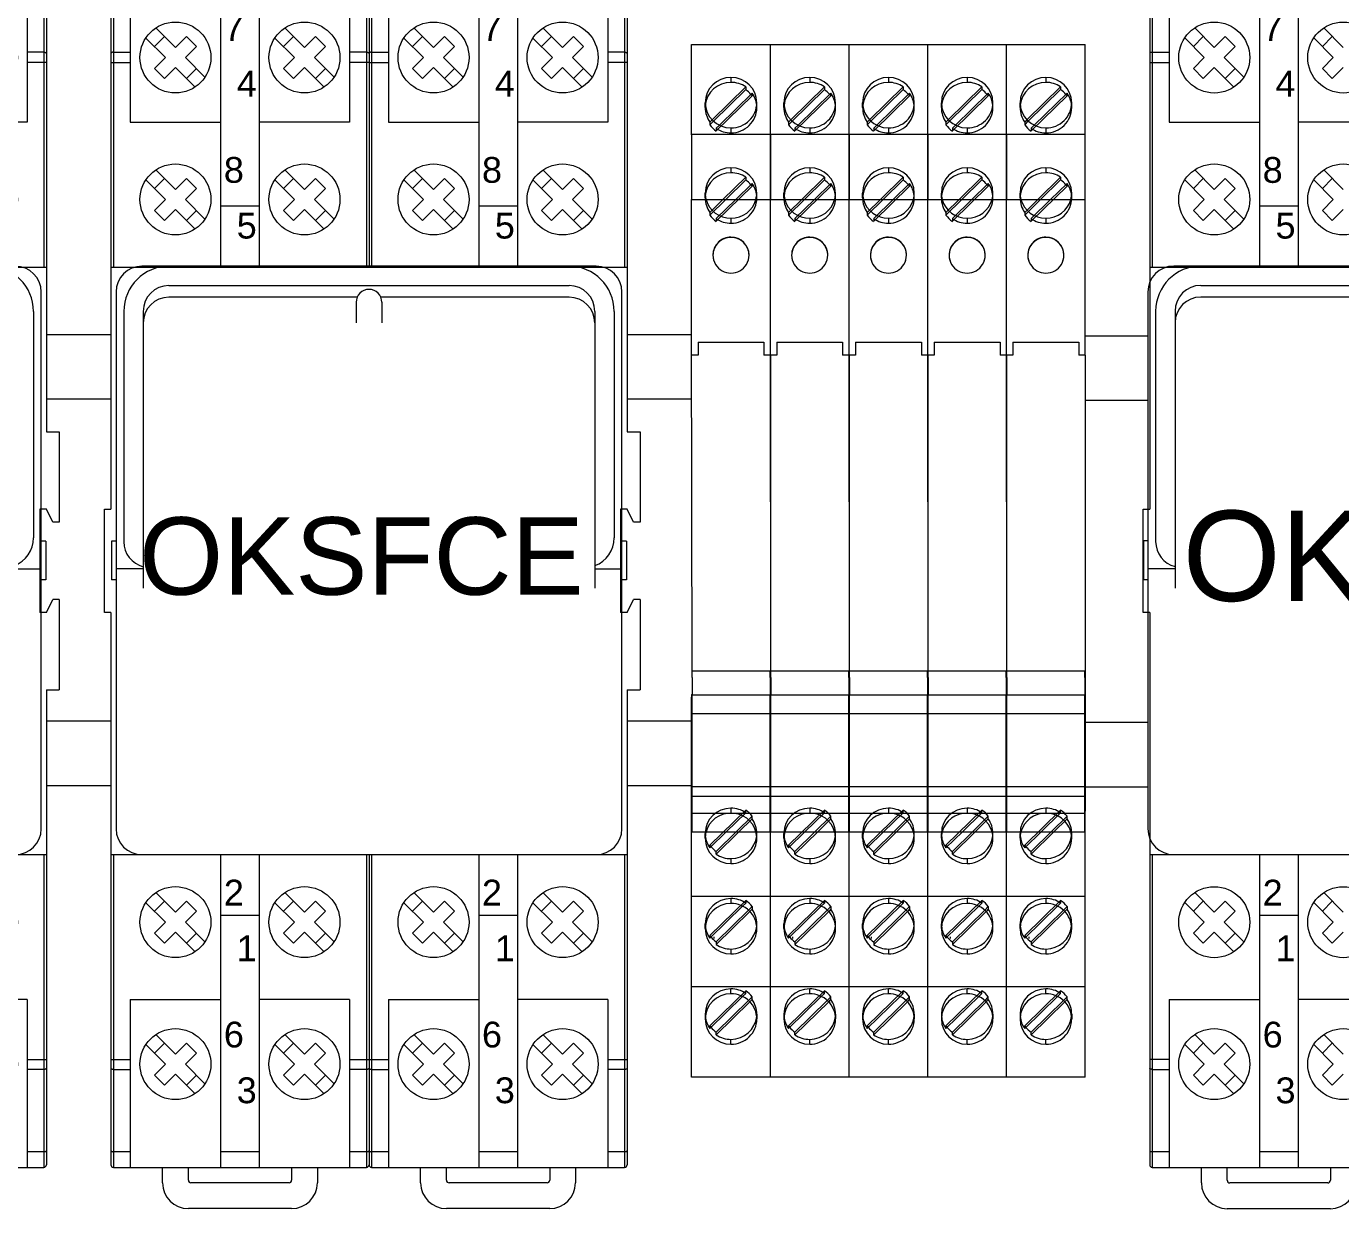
# Model space of a CAD drawing. Header units: millimetres. Extents: x 4134 to 7422, y 1400 to 3585.
# Drawn here: x 6220 to 6321.8, y 2738.6 to 2830.2 of the extents above; entities that cross this region are included whole.
import ezdxf

# ---------------------------------------------------------------- set-up
doc = ezdxf.new("R2010")
doc.units = ezdxf.units.MM
doc.layers.add('000-PI-Oprema', color=30, linetype='Continuous', lineweight=5)
doc.layers.add('000-PI-ORMAR', color=2, linetype='Continuous')
doc.layers.add('002-PI-Kabelska kanalica', color=150, linetype='Continuous')
doc.styles.get("Standard").update_dxf_attribs({"font": 'arial.ttf'})

# ---------------------------------------------------------------- blocks, each defined once
blk = doc.blocks.new('PLC-RSC-24DC - 2966171')
at = {"layer": '000-PI-ORMAR', "color": 0, "linetype": 'ByBlock', "lineweight": 0}
for p, q in [((0, 80), (6.1, 80)), ((0, 73.54), (0, 80)), ((0, 80), (0, 80)), ((0, 80), (0, 80)), ((0, 80), (0, 80)), ((0, 80), (6.1, 80)), ((0, 73.54), (0, 80)), ((0, 80), (0, 80)), ((0, 80), (0, 80)), ((0, 80), (0, 80)), ((6.1, 80), (6.1, 80)), ((6.1, 80), (6.1, 80)), ((6.1, 80), (6.1, 80)), ((6.1, 73.54), (6.1, 80)), ((6.1, 80), (6.1, 80)), ((6.1, 80), (6.1, 80)), ((6.1, 80), (6.1, 80)), ((6.1, 73.54), (6.1, 80)), ((6.1, 79.16), (6.1, 79.6)), ((6.1, 79.16), (6.1, 79.6)), ((0, 78.5), (0, 78.5)), ((0, 78.5), (0, 78.5)), ((3.05, 77.46), (3.05, 77.08)), ((4.19, 76.73), (1.58, 74.17)), ((1.69, 74.07), (4.19, 76.52)), ((4.19, 76.73), (4.19, 76.52)), ((6.1, 76.44), (6.1, 77.31)), ((6.1, 76.44), (6.1, 77.31)), ((1.05, 75.12), (1.05, 75.5)), ((4.69, 76.03), (1.91, 73.31)), ((2.15, 73.75), (4.69, 76.24)), ((4.69, 76.24), (4.69, 76.03)), ((5.05, 75.12), (5.05, 75.5)), ((0, 73), (0, 73.54)), ((0, 73), (0, 73.54)), ((1.58, 74.17), (1.41, 74)), ((1.41, 73.79), (1.69, 74.07)), ((1.41, 74), (1.41, 73.79)), ((1.91, 73.52), (2.15, 73.75)), ((1.91, 73.52), (1.91, 73.31)), ((3.05, 73.54), (3.05, 73.16)), ((6.1, 73), (6.1, 73.54)), ((6.1, 73), (6.1, 73.54)), ((0, 73.05), (6.1, 73.05)), ((0, 73), (0, 73)), ((0, 73), (0, 68)), ((0, 73), (0, 73)), ((0, 73), (0, 68)), ((6.1, 73), (6.1, 73)), ((6.1, 68), (6.1, 73)), ((6.1, 73), (6.1, 73)), ((6.1, 68), (6.1, 73)), ((3.05, 70.46), (3.05, 70.08)), ((6.1, 69.44), (6.1, 70.31)), ((6.1, 69.44), (6.1, 70.31)), ((4.19, 69.73), (2.43, 68)), ((2.64, 68), (4.19, 69.52)), ((4.19, 69.73), (4.19, 69.52)), ((1.05, 68.12), (1.05, 68.5)), ((4.69, 69.03), (1.91, 66.31)), ((3.42, 68), (4.69, 69.24)), ((4.69, 69.24), (4.69, 69.03)), ((5.05, 68.12), (5.05, 68.5)), ((0, 68), (6.1, 68)), ((0, 57.65), (0, 68)), ((0, 68), (0, 68)), ((0, 57.65), (0, 68)), ((0, 68), (0, 68)), ((1.41, 66.79), (2.64, 68)), ((2.43, 68), (1.41, 67)), ((1.91, 66.52), (3.42, 68)), ((6.1, 68), (6.1, 68)), ((6.1, 57.65), (6.1, 68)), ((6.1, 68), (6.1, 68)), ((6.1, 57.65), (6.1, 68)), ((1.41, 67), (1.41, 66.79)), ((1.91, 66.52), (1.91, 66.31)), ((3.05, 66.54), (3.05, 66.16)), ((1.65, 63.68), (1.65, 63.69)), ((4.45, 63.68), (4.45, 63.69)), ((0.03, 31.45), (0, 57.65)), ((0.03, 31.45), (0, 57.65)), ((6.1, 55.95), (6.1, 57.65)), ((6.1, 55.95), (6.1, 57.65)), ((0, 57), (0, 57)), ((0, 57), (0, 57)), ((0, 56.2), (0, 56.2)), ((0, 56.2), (0, 56.2)), ((0.5, 56.95), (5.6, 56.95)), ((0.5, 56.95), (0.5, 56.95)), ((0.5, 56.95), (0.5, 55.95)), ((5.6, 56.95), (5.6, 56.95)), ((5.6, 56.95), (5.6, 55.95)), ((6.1, 57), (6.1, 57)), ((6.1, 57), (6.1, 57)), ((6.1, 56.2), (6.1, 56.2)), ((6.1, 56.2), (6.1, 56.2)), ((0, 55.95), (0, 55.95)), ((0.5, 55.95), (0, 55.95)), ((0, 55.95), (0, 55.95)), ((0, 55.24), (0, 55.24)), ((0, 55.24), (0, 55.24)), ((0.5, 55.95), (0.5, 55.95)), ((5.6, 55.95), (5.6, 55.95)), ((6.1, 55.95), (5.6, 55.95)), ((6.1, 55.95), (6.1, 55.95)), ((6.1, 55.95), (6.1, 29.65)), ((6.1, 55.95), (6.1, 55.95)), ((6.1, 55.95), (6.1, 29.65)), ((6.1, 55.24), (6.1, 55.24)), ((6.1, 55.24), (6.1, 55.24)), ((0.03, 30.96), (0.03, 31.45)), ((6.08, 31.45), (0.03, 31.45)), ((0.03, 30.96), (0.03, 31.45)), ((0.03, 30.96), (0.03, 29.6)), ((0.03, 30.96), (0.03, 29.6)), ((6.08, 30.96), (6.08, 31.45)), ((6.08, 30.96), (6.08, 31.45)), ((6.08, 30.96), (6.08, 29.6)), ((6.08, 30.96), (6.08, 29.6)), ((0, 29.65), (0.03, 29.65)), ((0, 29.65), (0, 29.45)), ((0, 29.65), (0, 29.65)), ((0, 29.65), (0.03, 29.65)), ((0, 29.65), (0, 29.45)), ((0, 29.65), (0, 29.65)), ((0.03, 27.89), (0.03, 29.6)), ((6.08, 29.6), (0.03, 29.6)), ((0.03, 29.6), (0.03, 29.6)), ((0.03, 27.89), (0.03, 29.6)), ((0.03, 29.6), (0.03, 29.6)), ((5.6, 29.65), (5.6, 29.65)), ((5.6, 29.65), (5.6, 29.65)), ((6.08, 29.65), (6.1, 29.65)), ((6.08, 29.65), (6.1, 29.65)), ((6.08, 27.89), (6.08, 29.6)), ((6.08, 29.6), (6.08, 29.6)), ((6.08, 27.89), (6.08, 29.6)), ((6.08, 29.6), (6.08, 29.6)), ((6.1, 29.65), (6.1, 29.65)), ((6.1, 29.65), (6.1, 29.45)), ((6.1, 29.65), (6.1, 29.65)), ((6.1, 29.65), (6.1, 29.45)), ((0.03, 29.45), (0, 29.45)), ((0, 27.85), (0, 29.45)), ((0.03, 29.45), (0, 29.45)), ((0, 27.85), (0, 29.45)), ((6.08, 29.45), (6.1, 29.45)), ((6.08, 29.45), (6.1, 29.45)), ((6.1, 29.45), (6.1, 27.85)), ((6.1, 29.45), (6.1, 27.85)), ((0, 27.85), (0.03, 27.85)), ((0, 21.63), (0, 27.85)), ((0, 27.85), (0.03, 27.85)), ((0, 21.63), (0, 27.85)), ((0.03, 28.17), (6.08, 28.17)), ((0.03, 27.43), (0.03, 27.89)), ((0.03, 27.43), (0.03, 27.89)), ((6.08, 27.43), (6.08, 27.89)), ((6.08, 27.43), (6.08, 27.89)), ((6.1, 27.85), (6.08, 27.85)), ((6.1, 27.85), (6.08, 27.85)), ((6.1, 27.85), (6.1, 21.63)), ((6.1, 27.85), (6.1, 21.63)), ((0.03, 22.27), (0.03, 27.43)), ((0.03, 22.27), (0.03, 27.43)), ((6.08, 22.27), (6.08, 27.43)), ((6.08, 22.27), (6.08, 27.43)), ((0, 24.5), (0, 24.5)), ((0, 24.5), (0, 24.5)), ((6.1, 21.63), (6.1, 25.43)), ((6.1, 21.63), (6.1, 25.43)), ((6.1, 24.5), (6.1, 24.5)), ((6.1, 24.5), (6.1, 24.5)), ((0, 22.5), (0, 22.5)), ((6.1, 22.5), (0, 22.5)), ((0, 22.5), (0, 22.5)), ((6.1, 22.5), (6.1, 22.5)), ((6.1, 22.5), (6.1, 22.5)), ((0, 21.63), (0.03, 21.63)), ((0, 20.6), (0, 21.63)), ((0, 21.63), (0.03, 21.63)), ((0, 20.6), (0, 21.63)), ((0.03, 20.93), (0.03, 22.27)), ((0.03, 20.93), (0.03, 22.27)), ((0.03, 21.76), (6.08, 21.76)), ((6.08, 20.93), (6.08, 22.27)), ((6.08, 20.93), (6.08, 22.27)), ((6.1, 21.63), (6.08, 21.63)), ((6.1, 21.63), (6.08, 21.63)), ((6.1, 21.63), (6.1, 20.6)), ((6.1, 21.63), (6.1, 20.6)), ((0, 20.6), (0.03, 20.6)), ((0, 19), (0, 20.6)), ((0, 20.6), (0.03, 20.6)), ((0, 19), (0, 20.6)), ((0, 20.46), (3.05, 20.46)), ((0.03, 19), (0.03, 20.93)), ((0.03, 19), (0.03, 20.93)), ((1.41, 17.97), (4.19, 20.69)), ((4.19, 20.48), (2.68, 19)), ((3.05, 20.84), (3.05, 20.46)), ((3.05, 20.46), (6.1, 20.46)), ((4.19, 20.48), (4.19, 20.69)), ((6.08, 19), (6.08, 20.93)), ((6.08, 19), (6.08, 20.93)), ((6.1, 20.6), (6.08, 20.6)), ((6.1, 20.6), (6.08, 20.6)), ((6.1, 19), (6.1, 20.6)), ((6.1, 19), (6.1, 20.6)), ((6.1, 19), (6.1, 20.46)), ((6.1, 19), (6.1, 20.46)), ((4.69, 20.21), (3.46, 19)), ((3.67, 19), (4.69, 20)), ((4.69, 20), (4.69, 20.21)), ((0, 19), (0.03, 19)), ((0, 19), (0, 19)), ((0, 14), (0, 19)), ((0, 19), (0.03, 19)), ((0, 19), (0, 19)), ((0, 14), (0, 19)), ((0.03, 19.1), (0.03, 19.1)), ((0.03, 19.1), (0.03, 19.1)), ((0.03, 19), (6.08, 19)), ((0.03, 19), (0.03, 19)), ((0.03, 19), (0.03, 19)), ((1.05, 18.5), (1.05, 18.88)), ((2.68, 19), (1.41, 17.76)), ((1.91, 17.27), (3.67, 19)), ((3.46, 19), (1.91, 17.48)), ((5.05, 18.5), (5.05, 18.88)), ((6.08, 19.1), (6.08, 19.1)), ((6.08, 19.1), (6.08, 19.1)), ((6.08, 19), (6.1, 19)), ((6.08, 19), (6.08, 19)), ((6.08, 19), (6.1, 19)), ((6.08, 19), (6.08, 19)), ((6.1, 19), (6.1, 19)), ((6.1, 14), (6.1, 19)), ((6.1, 19), (6.1, 19)), ((6.1, 14), (6.1, 19)), ((6.1, 14), (6.1, 18.43)), ((6.1, 14), (6.1, 18.43)), ((1.41, 17.76), (1.41, 17.97)), ((1.91, 17.27), (1.91, 17.48)), ((3.05, 16.92), (3.05, 16.54)), ((6.1, 14), (6.1, 16.02)), ((6.1, 14), (6.1, 16.02)), ((0, 13.46), (0, 14)), ((0, 14), (0, 14)), ((6.1, 14), (0, 14)), ((0, 13.46), (0, 14)), ((0, 14), (0, 14)), ((0, 7), (0, 13.46)), ((0, 7), (0, 13.46)), ((1.41, 10.97), (4.19, 13.69)), ((1.41, 10.76), (3.95, 13.25)), ((3.05, 13.84), (3.05, 13.46)), ((3.95, 13.25), (4.19, 13.48)), ((4.19, 13.69), (4.19, 13.48)), ((6.1, 14), (6.1, 14)), ((6.1, 13.46), (6.1, 14)), ((6.1, 14), (6.1, 14)), ((6.1, 13.46), (6.1, 14)), ((6.1, 7), (6.1, 13.46)), ((6.1, 7), (6.1, 13.46)), ((4.41, 12.93), (1.91, 10.48)), ((4.52, 12.83), (1.91, 10.27)), ((4.69, 13.21), (4.41, 12.93)), ((4.69, 13), (4.52, 12.83)), ((4.69, 13.21), (4.69, 13)), ((1.05, 11.5), (1.05, 11.88)), ((5.05, 11.5), (5.05, 11.88)), ((1.41, 10.97), (1.41, 10.76)), ((1.75, 10.75), (1.75, 10.87)), ((1.91, 10.48), (1.91, 10.27)), ((3.05, 9.92), (3.05, 9.54)), ((6.1, 7), (6.1, 9.02)), ((6.1, 7), (6.1, 9.02)), ((0, 6.46), (0, 7)), ((0, 7), (0, 7)), ((6.1, 7), (0, 7)), ((0, 6.46), (0, 7)), ((0, 7), (0, 7)), ((0, 0), (0, 6.46)), ((0, 0), (0, 6.46)), ((1.41, 3.97), (4.19, 6.69)), ((3.95, 6.25), (1.41, 3.76)), ((3.05, 6.46), (3.05, 6.84)), ((4.19, 6.48), (3.95, 6.25)), ((4.19, 6.48), (4.19, 6.69)), ((4.69, 6.21), (4.41, 5.93)), ((4.69, 6), (4.69, 6.21)), ((6.1, 7), (6.1, 7)), ((6.1, 6.46), (6.1, 7)), ((6.1, 7), (6.1, 7)), ((6.1, 6.46), (6.1, 7)), ((6.1, 0), (6.1, 6.46)), ((6.1, 0), (6.1, 6.46)), ((4.41, 5.93), (1.91, 3.48)), ((1.91, 3.27), (4.52, 5.83)), ((4.52, 5.83), (4.69, 6)), ((1.05, 4.88), (1.05, 4.5)), ((5.05, 4.88), (5.05, 4.5)), ((1.41, 3.76), (1.41, 3.97)), ((1.91, 3.27), (1.91, 3.48)), ((3.05, 2.54), (3.05, 2.92)), ((0, 0), (0, 0)), ((6.1, 0), (0, 0)), ((0, 0), (0, 0)), ((6.1, 0), (0, 0)), ((6.1, 0), (6.1, 0)), ((6.1, 0), (6.1, 0)), ((0, 0), (0, 0)), ((0, 0), (0, 0)), ((6.1, 0), (6.1, 0)), ((6.1, 0), (6.1, 0))]:
    blk.add_line(p, q, dxfattribs=at)
blk.add_arc((3.05, 63.69), 1.4, 0, 180, dxfattribs=at)
for centre, major_axis, ratio, start_param, end_param in [((3.05, 75.5), (-2, 0), 0.978148, -1.570796, 0), ((3.05, 75.5), (-2, 0), 0.978148, 3.141593, 4.712389), ((3.05, 75.12), (-2, 0), 0.978148, -1.570796, -0.097132), ((3.05, 75.12), (-2, 0), 0.978148, -2.180289, -1.570796), ((3.05, 74.91), (2, 0), 0.978148, 0.685382, 0.961304), ((3.05, 75.5), (-2, 0), 0.978148, 0, 1.570796), ((3.05, 75.5), (-2, 0), 0.978148, 1.570796, 3.141593), ((3.05, 74.91), (2, 0), 0.978148, 0.609492, 0.685382), ((3.05, 75.12), (-2, 0), 0.978148, -3.044461, -2.5321), ((3.05, 75.12), (-2, 0), 0.978148, -0.097132, 0), ((3.05, 75.12), (-2, 0), 0.978148, 0, 0.609492), ((3.05, 75.12), (-2, 0), 0.978148, 1.570796, 3.141593), ((3.05, 75.12), (-2, 0), 0.978148, 3.141593, 3.238724), ((3.05, 74.91), (2, 0), 0.978148, -2.5321, -2.180289), ((3.05, 75.12), (-2, 0), 0.978148, 0.961304, 1.570796), ((3.05, 68.5), (-2, 0), 0.978148, -1.570796, 0), ((3.05, 68.5), (-2, 0), 0.978148, 3.141593, 4.712389), ((3.05, 68.12), (-2, 0), 0.978148, -1.570796, -0.097132), ((3.05, 68.12), (-2, 0), 0.978148, -2.180289, -1.570796), ((3.05, 67.91), (2, 0), 0.978148, 0.685382, 0.961304), ((3.05, 68.5), (-2, 0), 0.978148, 0, 0.258728), ((3.05, 68.12), (-2, 0), 0.978148, -0.097132, 0), ((3.05, 67.91), (2, 0), 0.978148, 0.609492, 0.685382), ((3.05, 68.12), (-2, 0), 0.978148, -3.044461, -2.5321), ((3.05, 68.5), (-2, 0), 0.978148, 2.882864, 3.141593), ((3.05, 68.12), (-2, 0), 0.978148, 3.141593, 3.238724), ((3.05, 68.12), (-2, 0), 0.978148, 0, 0.609492), ((3.05, 68.5), (-2, 0), 0.978148, 0.258728, 1.570796), ((3.05, 68.12), (-2, 0), 0.978148, 1.570796, 3.141593), ((3.05, 68.5), (-2, 0), 0.978148, 1.570796, 2.882864), ((3.05, 67.91), (2, 0), 0.978148, -2.5321, -2.180289), ((3.05, 68.12), (-2, 0), 0.978148, 0.961304, 1.570796), ((3.05, 63.69), (1.4, 0), 0.994522, 1.570796, 3.141593), ((3.05, 63.68), (-1.4, 0), 0.982559, -1.570796, 0.003609), ((3.05, 63.69), (1.4, 0), 0.994522, 0, 1.570796), ((3.05, 63.68), (-1.4, 0), 0.982559, 3.141538, 4.712389), ((3.05, 63.69), (1.4, 0), 0.994522, 3.141593, 3.68285), ((3.05, 63.68), (-1.4, 0), 0.982559, 0.003609, 0.541258), ((3.05, 63.69), (1.4, 0), 0.994522, -0.541258, 0), ((3.05, 63.68), (-1.4, 0), 0.982559, 2.600335, 3.141538), ((3.05, 63.67), (-1.4, 0), 0.976187, 0.538389, 2.603204), ((3.05, 18.88), (-2, 0), 0.978148, -1.570796, 0), ((3.05, 18.5), (-2, 0), 0.978148, -1.570796, -0.258728), ((3.05, 18.88), (-2, 0), 0.978148, -2.180289, -1.570796), ((3.05, 18.5), (-2, 0), 0.978148, -2.882864, -1.570796), ((3.05, 19.09), (-2, 0), 0.978148, -2.5321, -2.180289), ((3.05, 18.88), (-2, 0), 0.978148, -3.141593, -2.5321), ((3.05, 18.5), (-2, 0), 0.978148, -0.258728, 0), ((3.05, 18.88), (-2, 0), 0.978148, 0, 0.097132), ((3.05, 18.5), (-2, 0), 0.978148, 0, 1.570796), ((3.05, 18.88), (-2, 0), 0.978148, 0.097132, 0.609492), ((3.05, 18.88), (-2, 0), 0.978148, 1.570796, 3.044461), ((3.05, 18.5), (-2, 0), 0.978148, 1.570796, 3.141593), ((3.05, 18.5), (-2, 0), 0.978148, -3.141593, -2.882864), ((3.05, 18.88), (-2, 0), 0.978148, 3.044461, 3.141593), ((3.05, 19.09), (-2, 0), 0.978148, 0.609492, 0.685382), ((3.05, 19.09), (-2, 0), 0.978148, 0.685382, 0.961304), ((3.05, 18.88), (-2, 0), 0.978148, 0.961304, 1.570796), ((3.05, 11.88), (-2, 0), 0.978148, -1.570796, 0), ((3.05, 11.5), (-2, 0), 0.978148, -1.570796, 0), ((3.05, 11.88), (-2, 0), 0.978148, -2.180289, -1.570796), ((3.05, 11.5), (-2, 0), 0.978148, -3.141593, -1.570796), ((3.05, 12.09), (-2, 0), 0.978148, -2.5321, -2.180289), ((3.05, 11.88), (-2, 0), 0.978148, 3.141593, 3.751085), ((3.05, 11.88), (-2, 0), 0.978148, 0, 0.097132), ((3.05, 11.5), (-2, 0), 0.978148, 0, 1.570796), ((3.05, 11.88), (-2, 0), 0.978148, 0.097132, 0.609492), ((3.05, 11.88), (-2, 0), 0.978148, 1.570796, 3.044461), ((3.05, 11.5), (-2, 0), 0.978148, 1.570796, 3.141593), ((3.05, 11.88), (-2, 0), 0.978148, 3.044461, 3.141593), ((3.05, 12.09), (-2, 0), 0.978148, 0.609492, 0.685382), ((3.05, 12.09), (-2, 0), 0.978148, 0.685382, 0.961304), ((3.05, 11.88), (-2, 0), 0.978148, 0.961304, 1.570796), ((3.05, 4.88), (-2, 0), 0.978148, -1.570796, 0), ((3.05, 4.5), (-2, 0), 0.978148, -1.570796, 0), ((3.05, 4.88), (-2, 0), 0.978148, -2.180289, -1.570796), ((3.05, 4.5), (-2, 0), 0.978148, -3.141593, -1.570796), ((3.05, 5.09), (-2, 0), 0.978148, -2.5321, -2.180289), ((3.05, 4.88), (-2, 0), 0.978148, -3.141593, -2.5321), ((3.05, 4.88), (-2, 0), 0.978148, 0, 0.097132), ((3.05, 4.5), (-2, 0), 0.978148, 0, 1.570796), ((3.05, 4.88), (-2, 0), 0.978148, 0.097132, 0.609492), ((3.05, 4.88), (-2, 0), 0.978148, 1.570796, 3.044461), ((3.05, 4.5), (-2, 0), 0.978148, 1.570796, 3.141593), ((3.05, 4.88), (-2, 0), 0.978148, 3.044461, 3.141593), ((3.05, 5.09), (-2, 0), 0.978148, 0.609492, 0.685382), ((3.05, 5.09), (-2, 0), 0.978148, 0.685382, 0.961304), ((3.05, 4.88), (-2, 0), 0.978148, 0.961304, 1.570796)]:
    blk.add_ellipse(centre, major_axis=major_axis, ratio=ratio, start_param=start_param, end_param=end_param, dxfattribs=at)
blk = doc.blocks.new('AMRA OKBAE')
at = {"layer": '000-PI-Oprema', "color": 0, "linetype": 'ByBlock', "lineweight": 0}
for p, q in [((53980.52, 24147.2), (53980.52, 24099.4)), ((53980.72, 24142.4), (53980.72, 24118.15)), ((53982.02, 24142.4), (53982.02, 24129.4)), ((53989.02, 24142.4), (53989.02, 24118.15)), ((53992.02, 24142.4), (53992.02, 24118.15)), ((53984.01, 24136.69), (53985.52, 24135.18)), ((53994.01, 24136.69), (53995.52, 24135.18)), ((53983.23, 24135.92), (53984.74, 24134.4)), ((53983.9, 24135.25), (53984.67, 24136.03)), ((53985.52, 24135.18), (53986.37, 24136.03)), ((53986.3, 24134.4), (53987.15, 24135.25)), ((53986.37, 24136.03), (53987.15, 24135.25)), ((53993.23, 24135.92), (53994.74, 24134.4)), ((53993.9, 24135.25), (53994.67, 24136.03)), ((53980.72, 24134.81), (53982.02, 24134.81)), ((53983.9, 24133.55), (53984.74, 24134.4)), ((53986.3, 24134.4), (53987.82, 24132.88)), ((53993.9, 24133.55), (53994.74, 24134.4)), ((53980.52, 24134.02), (53982.02, 24134.02)), ((53983.9, 24133.55), (53984.67, 24132.77)), ((53984.67, 24132.77), (53985.52, 24133.62)), ((53985.52, 24133.62), (53987.04, 24132.1)), ((53986.37, 24132.77), (53987.15, 24133.55)), ((53993.9, 24133.55), (53994.67, 24132.77)), ((53994.67, 24132.77), (53995.52, 24133.62)), ((53982.02, 24129.4), (53989.02, 24129.4)), ((53999.02, 24129.4), (53992.02, 24129.4)), ((53983.9, 24124.25), (53984.67, 24125.03)), ((53984.01, 24125.69), (53985.52, 24124.18)), ((53985.52, 24124.18), (53986.37, 24125.03)), ((53986.37, 24125.03), (53987.15, 24124.25)), ((53993.9, 24124.25), (53994.67, 24125.03)), ((53994.01, 24125.69), (53995.52, 24124.18)), ((53983.23, 24124.92), (53984.74, 24123.4)), ((53986.3, 24123.4), (53987.15, 24124.25)), ((53993.23, 24124.92), (53994.74, 24123.4)), ((53983.9, 24122.55), (53984.74, 24123.4)), ((53986.3, 24123.4), (53987.82, 24121.88)), ((53993.9, 24122.55), (53994.74, 24123.4)), ((53983.9, 24122.55), (53984.67, 24121.77)), ((53984.67, 24121.77), (53985.52, 24122.62)), ((53985.52, 24122.62), (53987.04, 24121.1)), ((53986.37, 24121.77), (53987.15, 24122.55)), ((53992.02, 24122.88), (53989.02, 24122.88)), ((53993.9, 24122.55), (53994.67, 24121.77)), ((53994.67, 24121.77), (53995.52, 24122.62)), ((53980.52, 24118.15), (54000.52, 24118.15)), ((54017.58, 24118.24), (53982.38, 24118.24)), ((53984.48, 24118.24), (54015.48, 24118.24)), ((53980.38, 24116.24), (53980.38, 24074.64)), ((53984.48, 24116.74), (54015.48, 24116.74)), ((53999.06, 24115.84), (53984.48, 24115.84)), ((53980.98, 24114.74), (53980.98, 24096.89)), ((53982.48, 24114.74), (53982.48, 24096.89)), ((53982.48, 24113.84), (53982.48, 24093.29)), ((53980.02, 24091.4), (53980.02, 24099.4)), ((53980.02, 24099.4), (53980.52, 24099.4)), ((53980.03, 24096.94), (53980.03, 24093.94)), ((53980.38, 24096.94), (53980.03, 24096.94)), ((53982.48, 24094.79), (53980.38, 24094.79)), ((53980.38, 24093.94), (53980.03, 24093.94)), ((53980.52, 24091.4), (53980.02, 24091.4)), ((53980.52, 24091.4), (53980.52, 24048.6)), ((53980.52, 24072.65), (54000.52, 24072.65)), ((53980.72, 24072.65), (53980.72, 24048.4)), ((53982.38, 24072.64), (54017.58, 24072.64)), ((53989.02, 24072.65), (53989.02, 24048.4)), ((53992.02, 24072.65), (53992.02, 24048.4)), ((53983.9, 24068.25), (53984.67, 24069.03)), ((53984.01, 24069.69), (53985.52, 24068.18)), ((53985.52, 24068.18), (53986.37, 24069.03)), ((53986.37, 24069.03), (53987.15, 24068.25)), ((53993.9, 24068.25), (53994.67, 24069.03)), ((53994.01, 24069.69), (53995.52, 24068.18)), ((53983.23, 24068.92), (53984.74, 24067.4)), ((53986.3, 24067.4), (53987.15, 24068.25)), ((53993.23, 24068.92), (53994.74, 24067.4)), ((53983.9, 24066.55), (53984.74, 24067.4)), ((53986.3, 24067.4), (53987.82, 24065.88)), ((53992.02, 24067.91), (53989.02, 24067.91)), ((53993.9, 24066.55), (53994.74, 24067.4)), ((53983.9, 24066.55), (53984.67, 24065.77)), ((53984.67, 24065.77), (53985.52, 24066.62)), ((53985.52, 24066.62), (53987.04, 24065.1)), ((53986.37, 24065.77), (53987.15, 24066.55)), ((53993.9, 24066.55), (53994.67, 24065.77)), ((53994.67, 24065.77), (53995.52, 24066.62)), ((53982.02, 24061.4), (53982.02, 24048.4)), ((53982.02, 24061.4), (53989.02, 24061.4)), ((53999.02, 24061.4), (53992.02, 24061.4)), ((53983.23, 24057.92), (53984.74, 24056.4)), ((53983.9, 24057.25), (53984.67, 24058.03)), ((53984.01, 24058.69), (53985.52, 24057.18)), ((53985.52, 24057.18), (53986.37, 24058.03)), ((53986.37, 24058.03), (53987.15, 24057.25)), ((53993.23, 24057.92), (53994.74, 24056.4)), ((53993.9, 24057.25), (53994.67, 24058.03)), ((53994.01, 24058.69), (53995.52, 24057.18)), ((53980.52, 24056.78), (53982.02, 24056.78)), ((53986.3, 24056.4), (53987.15, 24057.25)), ((53980.72, 24055.99), (53982.02, 24055.99)), ((53983.9, 24055.55), (53984.74, 24056.4)), ((53986.3, 24056.4), (53987.82, 24054.88)), ((53993.9, 24055.55), (53994.74, 24056.4)), ((53983.9, 24055.55), (53984.67, 24054.77)), ((53984.67, 24054.77), (53985.52, 24055.62)), ((53985.52, 24055.62), (53987.04, 24054.1)), ((53986.37, 24054.77), (53987.15, 24055.55)), ((53993.9, 24055.55), (53994.67, 24054.77)), ((53994.67, 24054.77), (53995.52, 24055.62)), ((53982.02, 24049.61), (53980.72, 24049.61)), ((53992.02, 24049.61), (53989.02, 24049.61)), ((53980.72, 24048.4), (54000.32, 24048.4)), ((53984.52, 24047.2), (53984.52, 24048.4)), ((53986.52, 24047.4), (53986.52, 24048.4)), ((53994.52, 24048.4), (53994.52, 24047.4)), ((53994.32, 24047.2), (53986.72, 24047.2)), ((53994.32, 24047.2), (53986.72, 24047.2)), ((53994.52, 24045.2), (53986.52, 24045.2))]:
    blk.add_line(p, q, dxfattribs=at)
for points in [[(53980.72, 24134.81), (53980.7, 24134.81), (53980.67, 24134.8), (53980.65, 24134.8), (53980.62, 24134.8), (53980.6, 24134.79), (53980.58, 24134.78), (53980.56, 24134.78), (53980.55, 24134.77), (53980.54, 24134.76), (53980.53, 24134.75), (53980.52, 24134.74), (53980.52, 24134.73)], [(53980.72, 24055.99), (53980.7, 24055.99), (53980.67, 24055.99), (53980.65, 24056), (53980.62, 24056), (53980.6, 24056.01), (53980.58, 24056.01), (53980.56, 24056.02), (53980.55, 24056.03), (53980.54, 24056.04), (53980.53, 24056.05), (53980.52, 24056.06), (53980.52, 24056.07)], [(53980.52, 24049.69), (53980.52, 24049.68), (53980.53, 24049.67), (53980.54, 24049.66), (53980.55, 24049.65), (53980.56, 24049.64), (53980.58, 24049.64), (53980.6, 24049.63), (53980.62, 24049.62), (53980.65, 24049.62), (53980.67, 24049.62), (53980.7, 24049.61), (53980.72, 24049.61)]]:
    blk.add_lwpolyline(points, dxfattribs=at)
for centre in [(53985.52, 24134.4), (53995.52, 24134.4), (53985.52, 24123.4), (53995.52, 24123.4), (53985.52, 24067.4), (53995.52, 24067.4), (53985.52, 24056.4), (53995.52, 24056.4)]:
    blk.add_circle(centre, 2.75, dxfattribs=at)
for centre, radius, start, end in [((53982.38, 24116.24), 2, 90, 180), ((53984.48, 24114.74), 3.5, 90, 180), ((53984.48, 24114.74), 2, 90, 180), ((53984.48, 24113.84), 2, 90, 180), ((53982.98, 24096.89), 2, 180, 255.5225), ((53982.38, 24074.64), 2, 180, 270), ((53980.72, 24048.6), 0.2, 180, 270), ((53986.52, 24047.2), 2, 180, 270), ((53986.72, 24047.4), 0.2, 180, 270), ((53986.72, 24047.4), 0.2, 180, 270), ((53994.32, 24047.4), 0.2, 270, 0), ((53994.32, 24047.4), 0.2, 270, 0), ((53994.52, 24047.2), 2, 270, 0)]:
    blk.add_arc(centre, radius, start, end, dxfattribs=at)
at = {"layer": '000-PI-Oprema', "color": 0, "linetype": 'ByBlock', "lineweight": 0, "char_height": 1.9995, "width": 2.5471}
for s, insert, attachment_point in [('{\\fArial|b0|i0|c0|p34;7}', (53989.27, 24137.69), 1), ('{\\fArial|b0|i0|c0|p34;4}', (53991.82, 24133.37), 3), ('{\\fArial|b0|i0|c0|p34;8}', (53989.27, 24126.69), 1), ('{\\fArial|b0|i0|c0|p34;5}', (53991.82, 24122.37), 3), ('{\\fArial|b0|i0|c0|p34;2}', (53989.27, 24070.69), 1), ('{\\fArial|b0|i0|c0|p34;1}', (53991.82, 24066.37), 3), ('{\\fArial|b0|i0|c0|p34;6}', (53989.27, 24059.69), 1), ('{\\fArial|b0|i0|c0|p34;3}', (53991.82, 24055.37), 3)]:
    blk.add_mtext(s, dxfattribs=dict(at, insert=insert, attachment_point=attachment_point))
at = {"layer": '000-PI-Oprema', "color": 0, "linetype": 'ByBlock', "lineweight": 0, "insert": (53999.91, 24095.74), "char_height": 7, "attachment_point": 5}
blk.add_mtext_dynamic_manual_height_columns('{\\fArial|b0|i0|c238|p34;OK}BAE', width=44.995, gutter_width=1, heights=[10], dxfattribs=at)
blk = doc.blocks.new('OKSFCE')
at = {"layer": '000-PI-Oprema', "color": 0, "linetype": 'ByBlock', "lineweight": 0}
for p, q in [((47678.64, 23886.34), (47678.64, 23838.54)), ((47698.64, 23886.34), (47698.64, 23857.29)), ((47718.64, 23886.34), (47718.64, 23844.54)), ((47678.84, 23881.54), (47678.84, 23857.29)), ((47680.14, 23881.54), (47680.14, 23868.54)), ((47687.14, 23881.54), (47687.14, 23857.29)), ((47690.14, 23881.54), (47690.14, 23857.29)), ((47697.14, 23881.54), (47697.14, 23868.54)), ((47698.44, 23881.54), (47698.44, 23857.29)), ((47698.84, 23881.54), (47698.84, 23857.29)), ((47700.14, 23881.54), (47700.14, 23868.54)), ((47707.14, 23881.54), (47707.14, 23857.29)), ((47710.14, 23881.54), (47710.14, 23857.29)), ((47717.14, 23881.54), (47717.14, 23868.54)), ((47718.44, 23881.54), (47718.44, 23857.29)), ((47682.12, 23875.83), (47683.64, 23874.31)), ((47692.12, 23875.83), (47693.64, 23874.31)), ((47702.12, 23875.83), (47703.64, 23874.31)), ((47712.12, 23875.83), (47713.64, 23874.31)), ((47681.34, 23875.05), (47682.86, 23873.54)), ((47682.01, 23874.38), (47682.79, 23875.16)), ((47683.64, 23874.31), (47684.49, 23875.16)), ((47684.49, 23875.16), (47685.27, 23874.38)), ((47691.34, 23875.05), (47692.86, 23873.54)), ((47692.01, 23874.38), (47692.79, 23875.16)), ((47693.64, 23874.31), (47694.49, 23875.16)), ((47694.49, 23875.16), (47695.27, 23874.38)), ((47701.34, 23875.05), (47702.86, 23873.54)), ((47702.01, 23874.38), (47702.79, 23875.16)), ((47703.64, 23874.31), (47704.49, 23875.16)), ((47704.49, 23875.16), (47705.27, 23874.38)), ((47711.34, 23875.05), (47712.86, 23873.54)), ((47712.01, 23874.38), (47712.79, 23875.16)), ((47713.64, 23874.31), (47714.49, 23875.16)), ((47714.49, 23875.16), (47715.27, 23874.38)), ((47678.84, 23873.94), (47680.14, 23873.94)), ((47682.01, 23872.69), (47682.86, 23873.54)), ((47684.42, 23873.54), (47685.27, 23874.38)), ((47684.42, 23873.54), (47685.93, 23872.02)), ((47692.01, 23872.69), (47692.86, 23873.54)), ((47694.42, 23873.54), (47695.27, 23874.38)), ((47694.42, 23873.54), (47695.93, 23872.02)), ((47698.44, 23873.94), (47697.14, 23873.94)), ((47698.84, 23873.94), (47700.14, 23873.94)), ((47702.01, 23872.69), (47702.86, 23873.54)), ((47704.42, 23873.54), (47705.27, 23874.38)), ((47704.42, 23873.54), (47705.93, 23872.02)), ((47712.01, 23872.69), (47712.86, 23873.54)), ((47714.42, 23873.54), (47715.27, 23874.38)), ((47714.42, 23873.54), (47715.93, 23872.02)), ((47718.44, 23873.94), (47717.14, 23873.94)), ((47678.64, 23873.16), (47680.14, 23873.16)), ((47682.01, 23872.69), (47682.79, 23871.91)), ((47682.79, 23871.91), (47683.64, 23872.76)), ((47683.64, 23872.76), (47685.16, 23871.24)), ((47684.49, 23871.91), (47685.27, 23872.69)), ((47692.01, 23872.69), (47692.79, 23871.91)), ((47692.79, 23871.91), (47693.64, 23872.76)), ((47693.64, 23872.76), (47695.16, 23871.24)), ((47694.49, 23871.91), (47695.27, 23872.69)), ((47698.64, 23873.16), (47697.14, 23873.16)), ((47698.64, 23873.16), (47700.14, 23873.16)), ((47702.01, 23872.69), (47702.79, 23871.91)), ((47702.79, 23871.91), (47703.64, 23872.76)), ((47703.64, 23872.76), (47705.16, 23871.24)), ((47704.49, 23871.91), (47705.27, 23872.69)), ((47712.01, 23872.69), (47712.79, 23871.91)), ((47712.79, 23871.91), (47713.64, 23872.76)), ((47713.64, 23872.76), (47715.16, 23871.24)), ((47714.49, 23871.91), (47715.27, 23872.69)), ((47718.64, 23873.16), (47717.14, 23873.16)), ((47680.14, 23868.54), (47687.14, 23868.54)), ((47697.14, 23868.54), (47690.14, 23868.54)), ((47700.14, 23868.54), (47707.14, 23868.54)), ((47717.14, 23868.54), (47710.14, 23868.54)), ((47682.12, 23864.83), (47683.64, 23863.31)), ((47692.12, 23864.83), (47693.64, 23863.31)), ((47702.12, 23864.83), (47703.64, 23863.31)), ((47712.12, 23864.83), (47713.64, 23863.31)), ((47681.34, 23864.05), (47682.86, 23862.54)), ((47682.01, 23863.38), (47682.79, 23864.16)), ((47683.64, 23863.31), (47684.49, 23864.16)), ((47684.42, 23862.54), (47685.27, 23863.38)), ((47684.49, 23864.16), (47685.27, 23863.38)), ((47691.34, 23864.05), (47692.86, 23862.54)), ((47692.01, 23863.38), (47692.79, 23864.16)), ((47693.64, 23863.31), (47694.49, 23864.16)), ((47694.42, 23862.54), (47695.27, 23863.38)), ((47694.49, 23864.16), (47695.27, 23863.38)), ((47701.34, 23864.05), (47702.86, 23862.54)), ((47702.01, 23863.38), (47702.79, 23864.16)), ((47703.64, 23863.31), (47704.49, 23864.16)), ((47704.42, 23862.54), (47705.27, 23863.38)), ((47704.49, 23864.16), (47705.27, 23863.38)), ((47711.34, 23864.05), (47712.86, 23862.54)), ((47712.01, 23863.38), (47712.79, 23864.16)), ((47713.64, 23863.31), (47714.49, 23864.16)), ((47714.42, 23862.54), (47715.27, 23863.38)), ((47714.49, 23864.16), (47715.27, 23863.38)), ((47682.01, 23861.69), (47682.86, 23862.54)), ((47684.42, 23862.54), (47685.93, 23861.02)), ((47692.01, 23861.69), (47692.86, 23862.54)), ((47694.42, 23862.54), (47695.93, 23861.02)), ((47702.01, 23861.69), (47702.86, 23862.54)), ((47704.42, 23862.54), (47705.93, 23861.02)), ((47712.01, 23861.69), (47712.86, 23862.54)), ((47714.42, 23862.54), (47715.93, 23861.02)), ((47682.01, 23861.69), (47682.79, 23860.91)), ((47682.79, 23860.91), (47683.64, 23861.76)), ((47683.64, 23861.76), (47685.16, 23860.24)), ((47684.49, 23860.91), (47685.27, 23861.69)), ((47690.14, 23862.02), (47687.14, 23862.02)), ((47692.01, 23861.69), (47692.79, 23860.91)), ((47692.79, 23860.91), (47693.64, 23861.76)), ((47693.64, 23861.76), (47695.16, 23860.24)), ((47694.49, 23860.91), (47695.27, 23861.69)), ((47702.01, 23861.69), (47702.79, 23860.91)), ((47702.79, 23860.91), (47703.64, 23861.76)), ((47703.64, 23861.76), (47705.16, 23860.24)), ((47704.49, 23860.91), (47705.27, 23861.69)), ((47710.14, 23862.02), (47707.14, 23862.02)), ((47712.01, 23861.69), (47712.79, 23860.91)), ((47712.79, 23860.91), (47713.64, 23861.76)), ((47713.64, 23861.76), (47715.16, 23860.24)), ((47714.49, 23860.91), (47715.27, 23861.69)), ((47678.64, 23857.29), (47698.64, 23857.29)), ((47716.24, 23857.37), (47681.04, 23857.37)), ((47683.14, 23857.37), (47714.14, 23857.37)), ((47698.64, 23857.29), (47718.64, 23857.29)), ((47679.04, 23855.37), (47679.04, 23813.77)), ((47683.14, 23855.87), (47714.14, 23855.87)), ((47718.24, 23813.77), (47718.24, 23855.37)), ((47697.72, 23854.97), (47683.14, 23854.97)), ((47697.64, 23854.57), (47697.64, 23852.97)), ((47714.14, 23854.97), (47699.56, 23854.97)), ((47699.64, 23854.57), (47699.64, 23852.97)), ((47679.64, 23853.87), (47679.64, 23836.02)), ((47681.14, 23853.87), (47681.14, 23836.02)), ((47716.14, 23853.87), (47716.14, 23836.32)), ((47717.64, 23853.87), (47717.64, 23836.32)), ((47681.14, 23852.97), (47681.14, 23832.42)), ((47716.14, 23852.97), (47716.14, 23832.42)), ((47718.64, 23844.54), (47719.64, 23844.54)), ((47719.64, 23844.54), (47719.64, 23837.54)), ((47678.14, 23830.54), (47678.14, 23838.54)), ((47678.14, 23838.54), (47678.64, 23838.54)), ((47718.14, 23838.54), (47718.14, 23830.54)), ((47718.64, 23838.54), (47718.14, 23838.54)), ((47719.14, 23837.54), (47718.64, 23838.54)), ((47719.64, 23837.54), (47719.14, 23837.54)), ((47678.69, 23836.07), (47678.69, 23833.07)), ((47679.04, 23836.07), (47678.69, 23836.07)), ((47718.59, 23836.07), (47718.24, 23836.07)), ((47718.59, 23836.07), (47718.59, 23833.07)), ((47681.14, 23833.92), (47679.04, 23833.92)), ((47716.14, 23833.92), (47718.24, 23833.92)), ((47679.04, 23833.07), (47678.69, 23833.07)), ((47718.59, 23833.07), (47718.24, 23833.07)), ((47718.64, 23830.54), (47719.14, 23831.54)), ((47719.64, 23831.54), (47719.14, 23831.54)), ((47719.64, 23831.54), (47719.64, 23824.54)), ((47678.64, 23830.54), (47678.14, 23830.54)), ((47678.64, 23830.54), (47678.64, 23787.74)), ((47718.64, 23830.54), (47718.14, 23830.54)), ((47718.64, 23824.54), (47718.64, 23787.74)), ((47718.64, 23824.54), (47719.64, 23824.54)), ((47678.64, 23811.79), (47698.64, 23811.79)), ((47678.84, 23811.79), (47678.84, 23787.54)), ((47681.04, 23811.77), (47716.24, 23811.77)), ((47687.14, 23811.79), (47687.14, 23787.54)), ((47690.14, 23811.79), (47690.14, 23787.54)), ((47698.44, 23811.79), (47698.44, 23787.54)), ((47698.64, 23811.79), (47718.64, 23811.79)), ((47698.64, 23811.79), (47698.64, 23787.74)), ((47698.84, 23811.79), (47698.84, 23787.54)), ((47707.14, 23811.79), (47707.14, 23787.54)), ((47710.14, 23811.79), (47710.14, 23787.54)), ((47718.44, 23811.79), (47718.44, 23787.54)), ((47682.12, 23808.83), (47683.64, 23807.31)), ((47692.12, 23808.83), (47693.64, 23807.31)), ((47702.12, 23808.83), (47703.64, 23807.31)), ((47712.12, 23808.83), (47713.64, 23807.31)), ((47681.34, 23808.05), (47682.86, 23806.54)), ((47682.01, 23807.38), (47682.79, 23808.16)), ((47683.64, 23807.31), (47684.49, 23808.16)), ((47684.42, 23806.54), (47685.27, 23807.38)), ((47684.49, 23808.16), (47685.27, 23807.38)), ((47691.34, 23808.05), (47692.86, 23806.54)), ((47692.01, 23807.38), (47692.79, 23808.16)), ((47693.64, 23807.31), (47694.49, 23808.16)), ((47694.42, 23806.54), (47695.27, 23807.38)), ((47694.49, 23808.16), (47695.27, 23807.38)), ((47701.34, 23808.05), (47702.86, 23806.54)), ((47702.01, 23807.38), (47702.79, 23808.16)), ((47703.64, 23807.31), (47704.49, 23808.16)), ((47704.42, 23806.54), (47705.27, 23807.38)), ((47704.49, 23808.16), (47705.27, 23807.38)), ((47711.34, 23808.05), (47712.86, 23806.54)), ((47712.01, 23807.38), (47712.79, 23808.16)), ((47713.64, 23807.31), (47714.49, 23808.16)), ((47714.42, 23806.54), (47715.27, 23807.38)), ((47714.49, 23808.16), (47715.27, 23807.38)), ((47682.01, 23805.69), (47682.86, 23806.54)), ((47684.42, 23806.54), (47685.93, 23805.02)), ((47690.14, 23807.05), (47687.14, 23807.05)), ((47692.01, 23805.69), (47692.86, 23806.54)), ((47694.42, 23806.54), (47695.93, 23805.02)), ((47702.01, 23805.69), (47702.86, 23806.54)), ((47704.42, 23806.54), (47705.93, 23805.02)), ((47710.14, 23807.05), (47707.14, 23807.05)), ((47712.01, 23805.69), (47712.86, 23806.54)), ((47714.42, 23806.54), (47715.93, 23805.02)), ((47682.01, 23805.69), (47682.79, 23804.91)), ((47682.79, 23804.91), (47683.64, 23805.76)), ((47683.64, 23805.76), (47685.16, 23804.24)), ((47684.49, 23804.91), (47685.27, 23805.69)), ((47692.01, 23805.69), (47692.79, 23804.91)), ((47692.79, 23804.91), (47693.64, 23805.76)), ((47693.64, 23805.76), (47695.16, 23804.24)), ((47694.49, 23804.91), (47695.27, 23805.69)), ((47702.01, 23805.69), (47702.79, 23804.91)), ((47702.79, 23804.91), (47703.64, 23805.76)), ((47703.64, 23805.76), (47705.16, 23804.24)), ((47704.49, 23804.91), (47705.27, 23805.69)), ((47712.01, 23805.69), (47712.79, 23804.91)), ((47712.79, 23804.91), (47713.64, 23805.76)), ((47713.64, 23805.76), (47715.16, 23804.24)), ((47714.49, 23804.91), (47715.27, 23805.69)), ((47680.14, 23800.54), (47680.14, 23787.54)), ((47680.14, 23800.54), (47687.14, 23800.54)), ((47697.14, 23800.54), (47690.14, 23800.54)), ((47697.14, 23800.54), (47697.14, 23787.54)), ((47700.14, 23800.54), (47700.14, 23787.54)), ((47700.14, 23800.54), (47707.14, 23800.54)), ((47717.14, 23800.54), (47710.14, 23800.54)), ((47717.14, 23800.54), (47717.14, 23787.54)), ((47681.34, 23797.05), (47682.86, 23795.54)), ((47682.01, 23796.38), (47682.79, 23797.16)), ((47682.12, 23797.83), (47683.64, 23796.31)), ((47683.64, 23796.31), (47684.49, 23797.16)), ((47684.49, 23797.16), (47685.27, 23796.38)), ((47691.34, 23797.05), (47692.86, 23795.54)), ((47692.01, 23796.38), (47692.79, 23797.16)), ((47692.12, 23797.83), (47693.64, 23796.31)), ((47693.64, 23796.31), (47694.49, 23797.16)), ((47694.49, 23797.16), (47695.27, 23796.38)), ((47701.34, 23797.05), (47702.86, 23795.54)), ((47702.01, 23796.38), (47702.79, 23797.16)), ((47702.12, 23797.83), (47703.64, 23796.31)), ((47703.64, 23796.31), (47704.49, 23797.16)), ((47704.49, 23797.16), (47705.27, 23796.38)), ((47711.34, 23797.05), (47712.86, 23795.54)), ((47712.01, 23796.38), (47712.79, 23797.16)), ((47712.12, 23797.83), (47713.64, 23796.31)), ((47713.64, 23796.31), (47714.49, 23797.16)), ((47714.49, 23797.16), (47715.27, 23796.38)), ((47684.42, 23795.54), (47685.27, 23796.38)), ((47694.42, 23795.54), (47695.27, 23796.38)), ((47704.42, 23795.54), (47705.27, 23796.38)), ((47714.42, 23795.54), (47715.27, 23796.38)), ((47678.64, 23795.91), (47680.14, 23795.91)), ((47678.84, 23795.13), (47680.14, 23795.13)), ((47682.01, 23794.69), (47682.86, 23795.54)), ((47684.42, 23795.54), (47685.93, 23794.02)), ((47692.01, 23794.69), (47692.86, 23795.54)), ((47694.42, 23795.54), (47695.93, 23794.02)), ((47697.14, 23795.91), (47698.64, 23795.91)), ((47698.44, 23795.13), (47697.14, 23795.13)), ((47698.64, 23795.91), (47700.14, 23795.91)), ((47698.84, 23795.13), (47700.14, 23795.13)), ((47702.01, 23794.69), (47702.86, 23795.54)), ((47704.42, 23795.54), (47705.93, 23794.02)), ((47712.01, 23794.69), (47712.86, 23795.54)), ((47714.42, 23795.54), (47715.93, 23794.02)), ((47717.14, 23795.91), (47718.64, 23795.91)), ((47718.44, 23795.13), (47717.14, 23795.13)), ((47682.01, 23794.69), (47682.79, 23793.91)), ((47682.79, 23793.91), (47683.64, 23794.76)), ((47683.64, 23794.76), (47685.16, 23793.24)), ((47684.49, 23793.91), (47685.27, 23794.69)), ((47692.01, 23794.69), (47692.79, 23793.91)), ((47692.79, 23793.91), (47693.64, 23794.76)), ((47693.64, 23794.76), (47695.16, 23793.24)), ((47694.49, 23793.91), (47695.27, 23794.69)), ((47702.01, 23794.69), (47702.79, 23793.91)), ((47702.79, 23793.91), (47703.64, 23794.76)), ((47703.64, 23794.76), (47705.16, 23793.24)), ((47704.49, 23793.91), (47705.27, 23794.69)), ((47712.01, 23794.69), (47712.79, 23793.91)), ((47712.79, 23793.91), (47713.64, 23794.76)), ((47713.64, 23794.76), (47715.16, 23793.24)), ((47714.49, 23793.91), (47715.27, 23794.69)), ((47680.14, 23788.75), (47678.84, 23788.75)), ((47690.14, 23788.75), (47687.14, 23788.75)), ((47698.44, 23788.75), (47697.14, 23788.75)), ((47700.14, 23788.75), (47698.84, 23788.75)), ((47710.14, 23788.75), (47707.14, 23788.75)), ((47718.44, 23788.75), (47717.14, 23788.75)), ((47678.84, 23787.54), (47698.44, 23787.54)), ((47682.64, 23786.34), (47682.64, 23787.54)), ((47684.64, 23786.54), (47684.64, 23787.54)), ((47684.64, 23786.54), (47684.64, 23787.54)), ((47692.64, 23787.54), (47692.64, 23786.54)), ((47692.64, 23787.54), (47692.64, 23786.54)), ((47694.64, 23787.54), (47694.64, 23786.34)), ((47698.84, 23787.54), (47718.44, 23787.54)), ((47702.64, 23786.34), (47702.64, 23787.54)), ((47704.64, 23786.54), (47704.64, 23787.54)), ((47712.64, 23787.54), (47712.64, 23786.54)), ((47714.64, 23787.54), (47714.64, 23786.34)), ((47692.44, 23786.34), (47684.84, 23786.34)), ((47692.44, 23786.34), (47684.84, 23786.34)), ((47712.44, 23786.34), (47704.84, 23786.34)), ((47692.64, 23784.34), (47684.64, 23784.34)), ((47712.64, 23784.34), (47704.64, 23784.34))]:
    blk.add_line(p, q, dxfattribs=at)
for points in [[(47678.84, 23873.94), (47678.81, 23873.94), (47678.79, 23873.94), (47678.76, 23873.94), (47678.74, 23873.93), (47678.72, 23873.93), (47678.7, 23873.92), (47678.68, 23873.91), (47678.67, 23873.9), (47678.65, 23873.9), (47678.65, 23873.89), (47678.64, 23873.88), (47678.64, 23873.87)], [(47698.44, 23873.94), (47698.46, 23873.94), (47698.49, 23873.94), (47698.52, 23873.94), (47698.54, 23873.93), (47698.56, 23873.93), (47698.58, 23873.92), (47698.6, 23873.91), (47698.61, 23873.9), (47698.62, 23873.9), (47698.63, 23873.89), (47698.64, 23873.88), (47698.64, 23873.87)], [(47698.84, 23873.94), (47698.81, 23873.94), (47698.79, 23873.94), (47698.76, 23873.94), (47698.74, 23873.93), (47698.72, 23873.93), (47698.7, 23873.92), (47698.68, 23873.91), (47698.67, 23873.9), (47698.65, 23873.9), (47698.65, 23873.89), (47698.64, 23873.88), (47698.64, 23873.87)], [(47718.44, 23873.94), (47718.46, 23873.94), (47718.49, 23873.94), (47718.52, 23873.94), (47718.54, 23873.93), (47718.56, 23873.93), (47718.58, 23873.92), (47718.6, 23873.91), (47718.61, 23873.9), (47718.62, 23873.9), (47718.63, 23873.89), (47718.64, 23873.88), (47718.64, 23873.87)], [(47678.84, 23795.13), (47678.81, 23795.13), (47678.79, 23795.13), (47678.76, 23795.13), (47678.74, 23795.14), (47678.72, 23795.14), (47678.7, 23795.15), (47678.68, 23795.16), (47678.67, 23795.17), (47678.65, 23795.18), (47678.65, 23795.19), (47678.64, 23795.2), (47678.64, 23795.21)], [(47698.64, 23795.21), (47698.64, 23795.2), (47698.63, 23795.19), (47698.62, 23795.18), (47698.61, 23795.17), (47698.6, 23795.16), (47698.58, 23795.15), (47698.56, 23795.14), (47698.54, 23795.14), (47698.52, 23795.13), (47698.49, 23795.13), (47698.46, 23795.13), (47698.44, 23795.13)], [(47698.84, 23795.13), (47698.81, 23795.13), (47698.79, 23795.13), (47698.76, 23795.13), (47698.74, 23795.14), (47698.72, 23795.14), (47698.7, 23795.15), (47698.68, 23795.16), (47698.67, 23795.17), (47698.65, 23795.18), (47698.65, 23795.19), (47698.64, 23795.2), (47698.64, 23795.21)], [(47718.64, 23795.21), (47718.64, 23795.2), (47718.63, 23795.19), (47718.62, 23795.18), (47718.61, 23795.17), (47718.6, 23795.16), (47718.58, 23795.15), (47718.56, 23795.14), (47718.54, 23795.14), (47718.52, 23795.13), (47718.49, 23795.13), (47718.46, 23795.13), (47718.44, 23795.13)], [(47678.64, 23788.83), (47678.64, 23788.82), (47678.65, 23788.81), (47678.65, 23788.8), (47678.67, 23788.79), (47678.68, 23788.78), (47678.7, 23788.77), (47678.72, 23788.77), (47678.74, 23788.76), (47678.76, 23788.76), (47678.79, 23788.75), (47678.81, 23788.75), (47678.84, 23788.75)], [(47698.44, 23788.75), (47698.46, 23788.75), (47698.49, 23788.75), (47698.52, 23788.76), (47698.54, 23788.76), (47698.56, 23788.77), (47698.58, 23788.77), (47698.6, 23788.78), (47698.61, 23788.79), (47698.62, 23788.8), (47698.63, 23788.81), (47698.64, 23788.82), (47698.64, 23788.83)], [(47698.64, 23788.83), (47698.64, 23788.82), (47698.65, 23788.81), (47698.65, 23788.8), (47698.67, 23788.79), (47698.68, 23788.78), (47698.7, 23788.77), (47698.72, 23788.77), (47698.74, 23788.76), (47698.76, 23788.76), (47698.79, 23788.75), (47698.81, 23788.75), (47698.84, 23788.75)], [(47718.44, 23788.75), (47718.46, 23788.75), (47718.49, 23788.75), (47718.52, 23788.76), (47718.54, 23788.76), (47718.56, 23788.77), (47718.58, 23788.77), (47718.6, 23788.78), (47718.61, 23788.79), (47718.62, 23788.8), (47718.63, 23788.81), (47718.64, 23788.82), (47718.64, 23788.83)]]:
    blk.add_lwpolyline(points, dxfattribs=at)
for centre in [(47683.64, 23873.54), (47693.64, 23873.54), (47703.64, 23873.54), (47713.64, 23873.54), (47683.64, 23862.54), (47693.64, 23862.54), (47703.64, 23862.54), (47713.64, 23862.54), (47683.64, 23806.54), (47693.64, 23806.54), (47703.64, 23806.54), (47713.64, 23806.54), (47683.64, 23795.54), (47693.64, 23795.54), (47703.64, 23795.54), (47713.64, 23795.54)]:
    blk.add_circle(centre, 2.75, dxfattribs=at)
for centre, radius, start, end in [((47681.04, 23855.37), 2, 90, 180), ((47683.14, 23853.87), 3.5, 90, 180), ((47714.14, 23853.87), 3.5, 0, 90), ((47716.24, 23855.37), 2, 0, 90), ((47683.14, 23853.87), 2, 90, 180), ((47698.64, 23854.57), 1, 0, 180), ((47714.14, 23853.87), 2, 0, 90), ((47683.14, 23852.97), 2, 90, 180), ((47714.14, 23852.97), 2, 0, 90), ((47681.64, 23836.02), 2, 180, 255.5225), ((47715.34, 23836.32), 2.3, 290.3544, 0), ((47681.04, 23813.77), 2, 180, 270), ((47716.24, 23813.77), 2, 270, 0), ((47678.84, 23787.74), 0.2, 180, 270), ((47698.44, 23787.74), 0.2, 270, 0), ((47698.84, 23787.74), 0.2, 180, 270), ((47718.44, 23787.74), 0.2, 270, 0), ((47684.64, 23786.34), 2, 180, 270), ((47684.84, 23786.54), 0.2, 180, 270), ((47684.84, 23786.54), 0.2, 180, 270), ((47692.44, 23786.54), 0.2, 270, 0), ((47692.44, 23786.54), 0.2, 270, 0), ((47692.64, 23786.34), 2, 270, 0), ((47704.64, 23786.34), 2, 180, 270), ((47704.84, 23786.54), 0.2, 180, 270), ((47712.44, 23786.54), 0.2, 270, 0), ((47712.64, 23786.34), 2, 270, 0)]:
    blk.add_arc(centre, radius, start, end, dxfattribs=at)
at = {"layer": '000-PI-Oprema', "color": 0, "linetype": 'ByBlock', "lineweight": 0, "char_height": 1.9995, "width": 2.5471}
for s, insert, attachment_point in [('{\\fArial|b0|i0|c0|p34;7}', (47687.39, 23876.83), 1), ('{\\fArial|b0|i0|c0|p34;7}', (47707.39, 23876.83), 1), ('{\\fArial|b0|i0|c0|p34;4}', (47689.94, 23872.51), 3), ('{\\fArial|b0|i0|c0|p34;4}', (47709.94, 23872.51), 3), ('{\\fArial|b0|i0|c0|p34;8}', (47687.39, 23865.83), 1), ('{\\fArial|b0|i0|c0|p34;8}', (47707.39, 23865.83), 1), ('{\\fArial|b0|i0|c0|p34;5}', (47689.94, 23861.51), 3), ('{\\fArial|b0|i0|c0|p34;5}', (47709.94, 23861.51), 3), ('{\\fArial|b0|i0|c0|p34;2}', (47687.39, 23809.83), 1), ('{\\fArial|b0|i0|c0|p34;2}', (47707.39, 23809.83), 1), ('{\\fArial|b0|i0|c0|p34;1}', (47689.94, 23805.51), 3), ('{\\fArial|b0|i0|c0|p34;1}', (47709.94, 23805.51), 3), ('{\\fArial|b0|i0|c0|p34;6}', (47687.39, 23798.83), 1), ('{\\fArial|b0|i0|c0|p34;6}', (47707.39, 23798.83), 1), ('{\\fArial|b0|i0|c0|p34;3}', (47689.94, 23794.51), 3), ('{\\fArial|b0|i0|c0|p34;3}', (47709.94, 23794.51), 3)]:
    blk.add_mtext(s, dxfattribs=dict(at, insert=insert, attachment_point=attachment_point))
at = {"layer": '000-PI-Oprema', "color": 0, "linetype": 'ByBlock', "lineweight": 0, "insert": (47698.05, 23834.87), "char_height": 6, "attachment_point": 5}
blk.add_mtext_dynamic_manual_height_columns('{\\fArial|b0|i0|c238|p34;OK}S{\\fArial|b0|i0|c238|p34;FC}E', width=44.995, gutter_width=1, heights=[10], dxfattribs=at)

msp = doc.modelspace()

# ---------------------------------------------------------------- linework, layer by layer
at = {"layer": '002-PI-Kabelska kanalica', "color": 0, "linetype": 'ByBlock', "lineweight": 0, "ltscale": 0.25}
for points in [[(6221.548, 2806.311), (6226.548, 2806.311)], [(6266.548, 2806.311), (6271.548, 2806.311)], [(6302.048, 2806.214), (6306.901, 2806.214)], [(6221.548, 2801.312), (6226.548, 2801.312)], [(6266.548, 2801.312), (6271.548, 2801.312)], [(6302.048, 2801.214), (6306.901, 2801.214)], [(6221.548, 2776.365), (6226.548, 2776.365)], [(6266.548, 2776.365), (6271.548, 2776.365)], [(6302.023, 2776.268), (6306.901, 2776.268)], [(6221.548, 2771.365), (6226.548, 2771.365)], [(6266.548, 2771.365), (6271.548, 2771.365)], [(6302.023, 2771.268), (6306.901, 2771.268)]]:
    msp.add_lwpolyline(points, dxfattribs=at)

# ---------------------------------------------------------------- block references
at = {"color": 0, "linetype": 'ByBlock', "lineweight": 0}
for name, p in [('OKSFCE', (-41497.091, -21045.768)), ('OKSFCE', (-41452.091, -21045.768)), ('AMRA OKBAE', (-47673.475, -21306.631)), ('PLC-RSC-24DC - 2966171', (6271.548, 2748.768)), ('PLC-RSC-24DC - 2966171', (6277.648, 2748.768)), ('PLC-RSC-24DC - 2966171', (6283.748, 2748.768)), ('PLC-RSC-24DC - 2966171', (6289.848, 2748.768)), ('PLC-RSC-24DC - 2966171', (6295.948, 2748.768))]:
    msp.add_blockref(name, p, dxfattribs=at)

doc.saveas('drawing.dxf')
